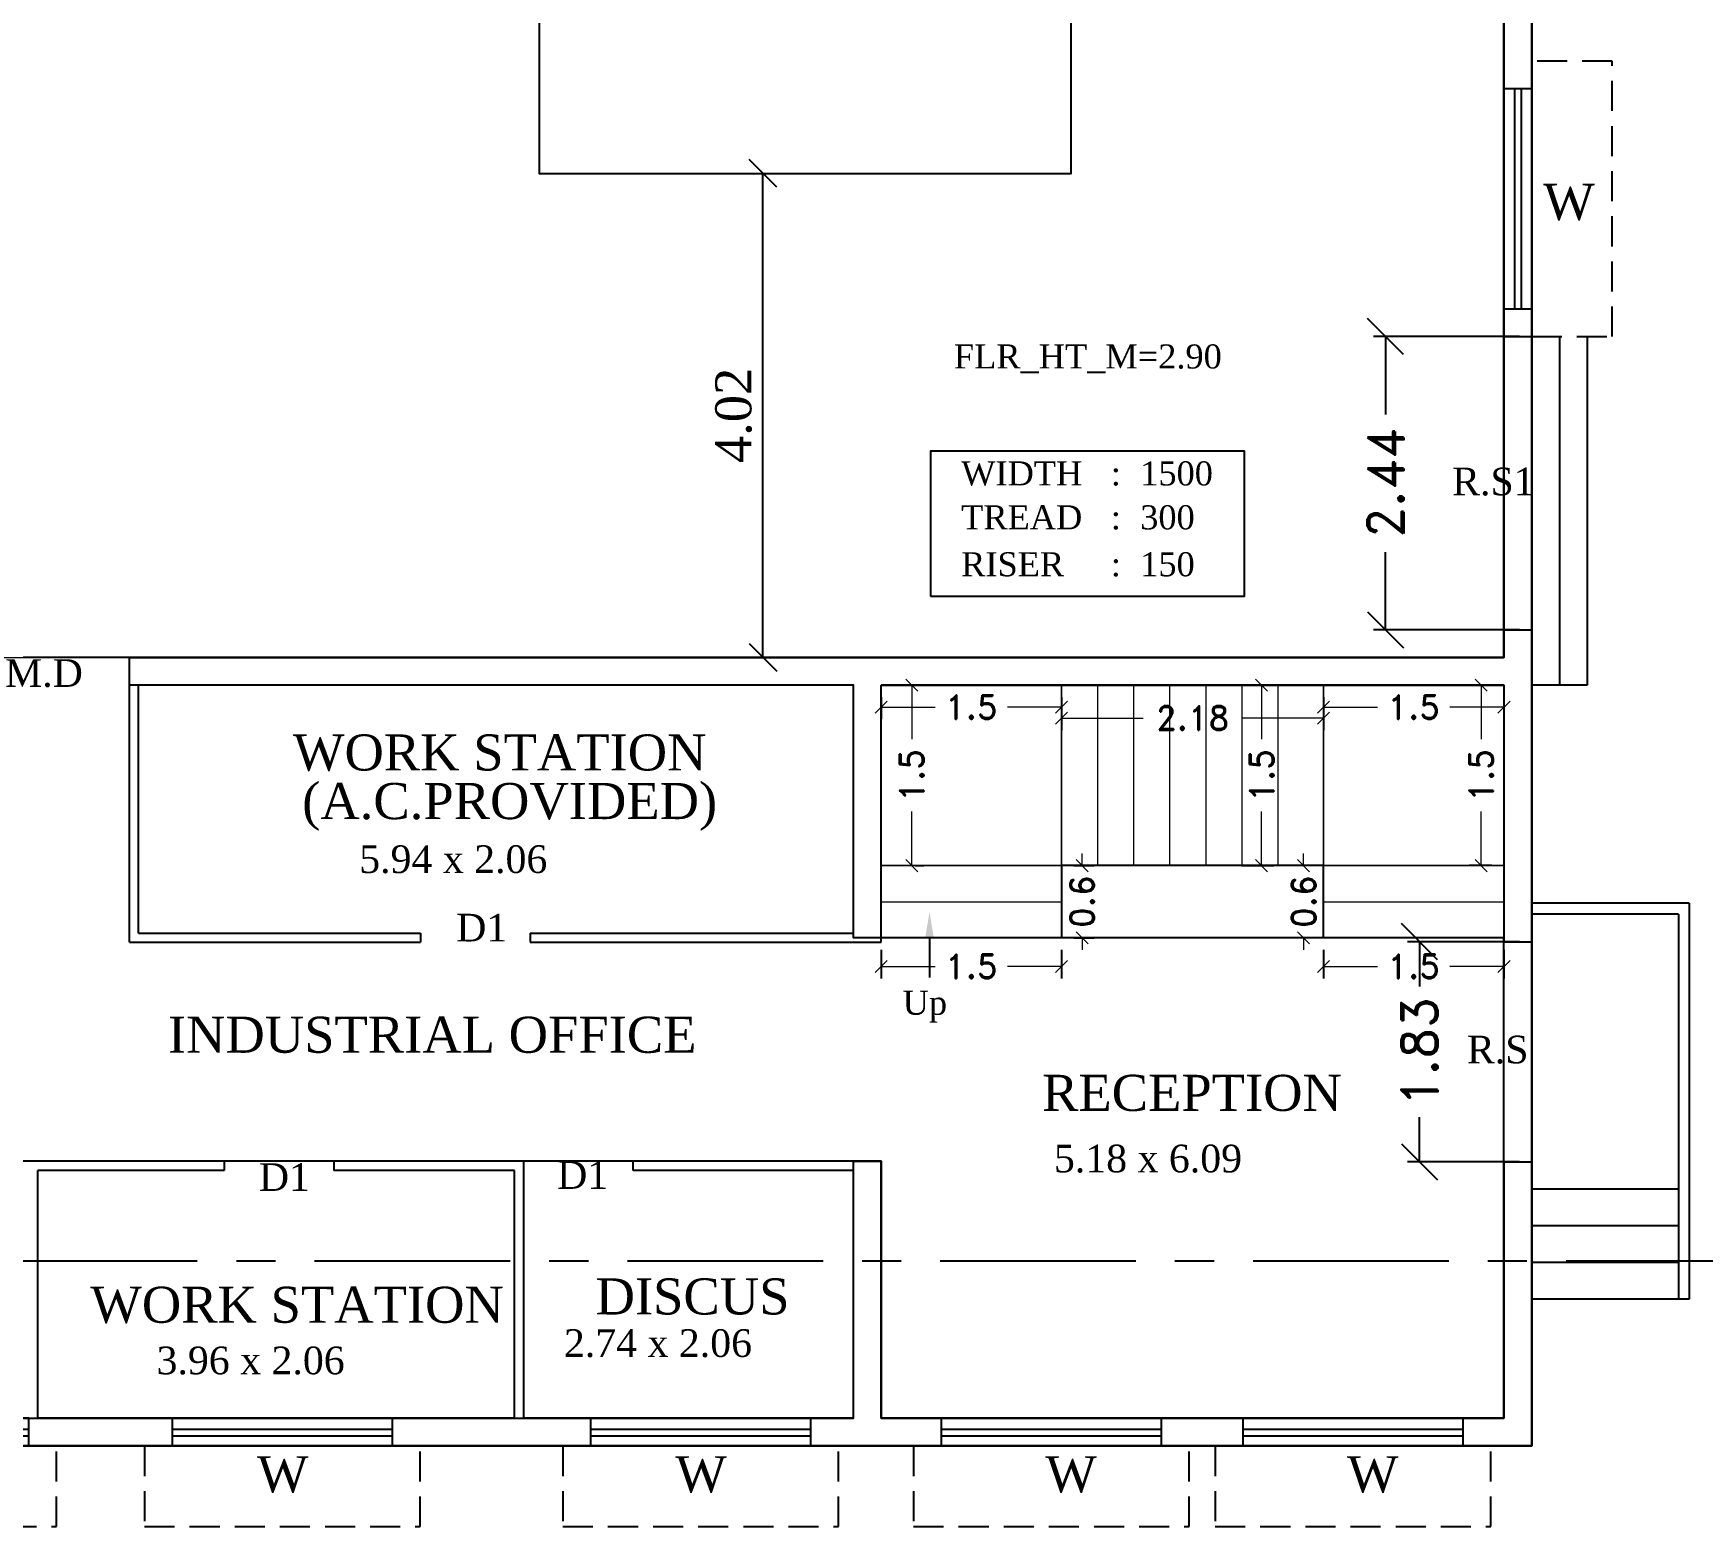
# Model space of a CAD drawing. Header units: metres. Extents: x 0 to 2856, y 0 to 1718.
# Drawn here: x 2711.54 to 2725.41, y 1604.21 to 1616.62 of the extents above; entities that cross this region are included whole.
import ezdxf

# ---------------------------------------------------------------- set-up
doc = ezdxf.new("R2010")
doc.units = ezdxf.units.M
doc.header["$MEASUREMENT"] = 0
doc.linetypes.add('CENTER', pattern=[2, 1.25, -0.25, 0.25, -0.25])
doc.linetypes.add('HIDDEN', pattern=[0.375, 0.25, -0.125])
doc.layers.add('BLK_1_FLR_0_BLT_UP_AREA', color=45, linetype='Continuous', plot=False)
for name, color, linetype in [('BLK_1_FLR_0_CARPET_AREA', 10, 'Continuous'), ('BLK_1_FLR_0_EXIT_WIDTH_DOOR', 2, 'Continuous'), ('BLK_1_FLR_0_FIRESTAIR_1', 1, 'Continuous'), ('BLK_1_FLR_0_REGULAR_ROOM_1', 4, 'Continuous'), ('BLK_1_FLR_0_STAIR_1', 1, 'Continuous'), ('BOX', 8, 'Continuous'), ('cen', 1, 'Continuous'), ('hid', 174, 'HIDDEN'), ('text', 7, 'Continuous')]:
    doc.layers.add(name, color=color, linetype=linetype)
for name, color, linetype, lineweight in [('BLK_1_FLR_0_STAIR_1_FLIGHT_1', 7, 'Continuous', 0), ('BLK_1_FLR_0_STAIR_1_FLIGHT_2', 7, 'Continuous', 0), ('BLK_1_FLR_0_STAIR_1_FLIGHT_3', 7, 'Continuous', 0), ('BLK_1_FLR_0_STAIR_1_LANDING_1', 7, 'Continuous', 0), ('BLK_1_FLR_0_STAIR_1_LANDING_2', 7, 'Continuous', 0)]:
    doc.layers.add(name, color=color, linetype=linetype, lineweight=lineweight)
doc.styles.add('Ar Bold', font='times.ttf', dxfattribs={"width": 0.6, "height": 0.3})
doc.styles.add('rd', font='romand.shx')
doc.styles.add('RM', font='dutcheb.ttf', dxfattribs={"width": 0.7, "height": 450})
doc.styles.add('Roman', font='times.ttf')
doc.styles.add('Tahoma', font='times.ttf', dxfattribs={"height": 0.3})
doc.dimstyles.new('Side open 400', dxfattribs={"dimtxt": 0.3, "dimasz": 0.18, "dimexe": 0.18, "dimexo": 0.0625, "dimgap": 0.09, "dimtad": 0, "dimzin": 4, "dimdsep": 46, "dimtxsty": 'Ar Bold', "dimblk": 'OBLIQUE', "dimcen": 0.09, "dimse1": 1, "dimse2": 1, "dimclrd": 8, "dimadec": 0, "dimazin": 0, "dimtfac": 1, "dimtix": 1, "dimtofl": 0, "dimtmove": 2, "dimatfit": 0, "dimfxl": 0, "dimtzin": 0, "dimarcsym": 0})
doc.dimstyles.get("Standard").update_dxf_attribs({"dimtxt": 3, "dimasz": 3, "dimexe": 1, "dimexo": 1, "dimgap": 0.09, "dimtad": 0, "dimdec": 4, "dimzin": 2, "dimdsep": 46, "dimlunit": 4, "dimtxsty": 'rd', "dimblk": 'OBLIQUE', "dimcen": 0.09, "dimclrd": 12, "dimclre": 12, "dimclrt": 5, "dimadec": 0, "dimazin": 0, "dimtfac": 1, "dimtdec": 4, "dimtix": 1, "dimtmove": 2, "dimatfit": 3, "dimfxl": 0, "dimtolj": 1, "dimtzin": 0, "dimarcsym": 0})

# ---------------------------------------------------------------- blocks, each defined once
blk = doc.blocks.new('A$C6815115D')
at = {"layer": 'cen'}
for p, q in [((0.23, 0.145), (2.06, 0.145)), ((0.23, 0.09), (2.06, 0.09))]:
    blk.add_line(p, q, dxfattribs=at)
blk.add_lwpolyline([(0.23, 0.23), (2.06, 0.23), (2.06, 0), (0.23, 0)], close=True, dxfattribs=at)
at = {"layer": 'hid', "linetype": 'HIDDEN'}
blk.add_lwpolyline([(0, 0.23), (0, 0.9), (2.29, 0.9), (2.29, 0.23)], dxfattribs=at)
blk = doc.blocks.new('_Oblique')
at = {"color": 0, "linetype": 'ByBlock', "lineweight": -2}
blk.add_line((-0.5, -0.5), (0.5, 0.5), dxfattribs=at)
blk = doc.blocks.new('*D203')
at = {"color": 8, "lineweight": -2}
blk.add_line((2717.602, 1611.431), (2717.602, 1615.454), dxfattribs=at)
at = {"layer": 'Defpoints', "color": 0}
for p in [(2717.602, 1615.454), (2717.602, 1615.454), (2717.602, 1611.431)]:
    blk.add_point(p, dxfattribs=at)
at = {"color": 8, "lineweight": -2, "xscale": 0.23, "yscale": 0.23, "zscale": 0.23}
for p, rotation in [((2717.602, 1615.454), 90), ((2717.602, 1611.431), 270)]:
    blk.add_blockref('_Oblique', p, dxfattribs=dict(at, rotation=rotation))
at = {"insert": (2717.359, 1613.443), "char_height": 0.3, "attachment_point": 5, "rotation": 90, "style": 'Tahoma'}
blk.add_mtext('4.02', dxfattribs=at)
blk = doc.blocks.new('*D210')
at = {"layer": 'BLK_1_FLR_0_EXIT_WIDTH_DOOR', "color": 12, "lineweight": -2}
for p, q in [((2723.89, 1609.069), (2722.958, 1609.069)), ((2723.058, 1609.069), (2723.058, 1608.697)), ((2723.058, 1607.24), (2723.058, 1607.611)), ((2723.89, 1607.24), (2722.958, 1607.24))]:
    blk.add_line(p, q, dxfattribs=at)
at = {"layer": 'Defpoints', "color": 0}
for p in [(2723.058, 1609.069), (2723.99, 1609.069), (2723.99, 1607.24)]:
    blk.add_point(p, dxfattribs=at)
at = {"layer": 'BLK_1_FLR_0_EXIT_WIDTH_DOOR', "color": 12, "lineweight": -2, "xscale": 0.3, "yscale": 0.3, "zscale": 0.3}
for p, rotation in [((2723.058, 1609.069), 90), ((2723.058, 1607.24), 270)]:
    blk.add_blockref('_Oblique', p, dxfattribs=dict(at, rotation=rotation))
at = {"layer": 'BLK_1_FLR_0_EXIT_WIDTH_DOOR', "color": 7, "insert": (2723.058, 1608.154), "char_height": 0.3, "attachment_point": 5, "rotation": 90, "style": 'rd'}
blk.add_mtext('\\A1;1.83', dxfattribs=at)
blk = doc.blocks.new('*D211')
at = {"layer": 'BLK_1_FLR_0_EXIT_WIDTH_DOOR', "color": 12, "lineweight": -2}
for p, q in [((2723.89, 1614.098), (2722.675, 1614.098)), ((2722.775, 1614.098), (2722.775, 1613.45)), ((2722.775, 1611.66), (2722.775, 1612.307)), ((2723.89, 1611.66), (2722.675, 1611.66))]:
    blk.add_line(p, q, dxfattribs=at)
at = {"layer": 'Defpoints', "color": 0}
for p in [(2723.99, 1614.098), (2722.775, 1611.66), (2723.99, 1611.66)]:
    blk.add_point(p, dxfattribs=at)
at = {"layer": 'BLK_1_FLR_0_EXIT_WIDTH_DOOR', "color": 12, "lineweight": -2, "xscale": 0.3, "yscale": 0.3, "zscale": 0.3}
for p, rotation in [((2722.775, 1614.098), 90), ((2722.775, 1611.66), 270)]:
    blk.add_blockref('_Oblique', p, dxfattribs=dict(at, rotation=rotation))
at = {"layer": 'BLK_1_FLR_0_EXIT_WIDTH_DOOR', "color": 7, "insert": (2722.775, 1612.879), "char_height": 0.3, "attachment_point": 5, "rotation": 90, "style": 'rd'}
blk.add_mtext('\\A1;2.44', dxfattribs=at)
blk = doc.blocks.new('*D114')
at = {"layer": 'BLK_1_FLR_0_STAIR_1_FLIGHT_2', "color": 1, "lineweight": -2}
for p, q in [((2720.084, 1611.101), (2720.084, 1610.828)), ((2722.26, 1611.101), (2722.26, 1610.828))]:
    blk.add_line(p, q, dxfattribs=at)
at = {"layer": 'BLK_1_FLR_0_STAIR_1_FLIGHT_2', "color": 1}
for p, q in [((2720.084, 1610.928), (2720.762, 1610.928)), ((2722.26, 1610.928), (2721.581, 1610.928))]:
    blk.add_line(p, q, dxfattribs=at)
at = {"layer": 'Defpoints', "color": 0}
for p in [(2720.084, 1611.201), (2722.26, 1611.201), (2720.084, 1610.928)]:
    blk.add_point(p, dxfattribs=at)
at = {"layer": 'BLK_1_FLR_0_STAIR_1_FLIGHT_2', "color": 1, "xscale": 0.1, "yscale": 0.1, "zscale": 0.1, "rotation": 180}
blk.add_blockref('_Oblique', (2720.084, 1610.928), dxfattribs=at)
at = {"layer": 'BLK_1_FLR_0_STAIR_1_FLIGHT_2', "color": 1, "xscale": 0.1, "yscale": 0.1, "zscale": 0.1}
blk.add_blockref('_Oblique', (2722.26, 1610.928), dxfattribs=at)
at = {"layer": 'BLK_1_FLR_0_STAIR_1_FLIGHT_2', "color": 1, "insert": (2721.172, 1610.928), "char_height": 0.2, "attachment_point": 5, "style": 'rd'}
blk.add_mtext('\\A1;2.18', dxfattribs=at)
blk = doc.blocks.new('*D220')
at = {"layer": 'BLK_1_FLR_0_STAIR_1_FLIGHT_3', "color": 1}
for p, q in [((2722.095, 1609.701), (2722.095, 1609.801)), ((2722.095, 1609.101), (2722.095, 1609.001))]:
    blk.add_line(p, q, dxfattribs=at)
at = {"layer": 'BLK_1_FLR_0_STAIR_1_FLIGHT_3', "color": 1, "lineweight": -2}
for p, q in [((2722.16, 1609.701), (2721.995, 1609.701)), ((2722.16, 1609.101), (2721.995, 1609.101))]:
    blk.add_line(p, q, dxfattribs=at)
at = {"layer": 'Defpoints', "color": 0}
for p in [(2722.26, 1609.701), (2722.095, 1609.101), (2722.26, 1609.101)]:
    blk.add_point(p, dxfattribs=at)
at = {"layer": 'BLK_1_FLR_0_STAIR_1_FLIGHT_3', "color": 1, "xscale": 0.1, "yscale": 0.1, "zscale": 0.1}
for p, rotation in [((2722.095, 1609.701), 270), ((2722.095, 1609.101), 90)]:
    blk.add_blockref('_Oblique', p, dxfattribs=dict(at, rotation=rotation))
at = {"layer": 'BLK_1_FLR_0_STAIR_1_FLIGHT_3', "color": 1, "insert": (2722.095, 1609.401), "char_height": 0.2, "attachment_point": 5, "rotation": 90, "style": 'rd'}
blk.add_mtext('\\A1;0.6', dxfattribs=at)
blk = doc.blocks.new('*D221')
at = {"layer": 'BLK_1_FLR_0_STAIR_1_FLIGHT_1', "color": 1}
for p, q in [((2720.254, 1609.701), (2720.254, 1609.801)), ((2720.254, 1609.101), (2720.254, 1609.001))]:
    blk.add_line(p, q, dxfattribs=at)
at = {"layer": 'BLK_1_FLR_0_STAIR_1_FLIGHT_1', "color": 1, "lineweight": -2}
for p, q in [((2720.184, 1609.701), (2720.354, 1609.701)), ((2720.184, 1609.101), (2720.354, 1609.101))]:
    blk.add_line(p, q, dxfattribs=at)
at = {"layer": 'Defpoints', "color": 0}
for p in [(2720.084, 1609.701), (2720.084, 1609.101), (2720.254, 1609.101)]:
    blk.add_point(p, dxfattribs=at)
at = {"layer": 'BLK_1_FLR_0_STAIR_1_FLIGHT_1', "color": 1, "xscale": 0.1, "yscale": 0.1, "zscale": 0.1}
for p, rotation in [((2720.254, 1609.701), 270), ((2720.254, 1609.101), 90)]:
    blk.add_blockref('_Oblique', p, dxfattribs=dict(at, rotation=rotation))
at = {"layer": 'BLK_1_FLR_0_STAIR_1_FLIGHT_1', "color": 1, "insert": (2720.254, 1609.401), "char_height": 0.2, "attachment_point": 5, "rotation": 90, "style": 'rd'}
blk.add_mtext('\\A1;0.6', dxfattribs=at)
blk = doc.blocks.new('*D222')
at = {"layer": 'BLK_1_FLR_0_STAIR_1_FLIGHT_3', "color": 2, "lineweight": -2}
for p, q in [((2722.26, 1609.001), (2722.26, 1608.764)), ((2723.76, 1609.001), (2723.76, 1608.764))]:
    blk.add_line(p, q, dxfattribs=at)
at = {"layer": 'BLK_1_FLR_0_STAIR_1_FLIGHT_3', "color": 2}
for p, q in [((2722.26, 1608.864), (2722.71, 1608.864)), ((2723.76, 1608.864), (2723.31, 1608.864))]:
    blk.add_line(p, q, dxfattribs=at)
at = {"layer": 'Defpoints', "color": 0}
for p in [(2722.26, 1609.101), (2723.76, 1609.101), (2723.76, 1608.864)]:
    blk.add_point(p, dxfattribs=at)
at = {"layer": 'BLK_1_FLR_0_STAIR_1_FLIGHT_3', "color": 2, "xscale": 0.1, "yscale": 0.1, "zscale": 0.1, "rotation": 180}
blk.add_blockref('_Oblique', (2722.26, 1608.864), dxfattribs=at)
at = {"layer": 'BLK_1_FLR_0_STAIR_1_FLIGHT_3', "color": 2, "xscale": 0.1, "yscale": 0.1, "zscale": 0.1}
blk.add_blockref('_Oblique', (2723.76, 1608.864), dxfattribs=at)
at = {"layer": 'BLK_1_FLR_0_STAIR_1_FLIGHT_3', "color": 2, "insert": (2723.01, 1608.864), "char_height": 0.2, "attachment_point": 5, "style": 'rd'}
blk.add_mtext('\\A1;1.5', dxfattribs=at)
blk = doc.blocks.new('*D115')
at = {"layer": 'BLK_1_FLR_0_STAIR_1_FLIGHT_1', "color": 2, "lineweight": -2}
for p, q in [((2718.584, 1609.001), (2718.584, 1608.764)), ((2720.084, 1609.001), (2720.084, 1608.764))]:
    blk.add_line(p, q, dxfattribs=at)
at = {"layer": 'BLK_1_FLR_0_STAIR_1_FLIGHT_1', "color": 2}
for p, q in [((2718.584, 1608.864), (2719.034, 1608.864)), ((2720.084, 1608.864), (2719.634, 1608.864))]:
    blk.add_line(p, q, dxfattribs=at)
at = {"layer": 'Defpoints', "color": 0}
for p in [(2718.584, 1609.101), (2720.084, 1609.101), (2718.584, 1608.864)]:
    blk.add_point(p, dxfattribs=at)
at = {"layer": 'BLK_1_FLR_0_STAIR_1_FLIGHT_1', "color": 2, "xscale": 0.1, "yscale": 0.1, "zscale": 0.1, "rotation": 180}
blk.add_blockref('_Oblique', (2718.584, 1608.864), dxfattribs=at)
at = {"layer": 'BLK_1_FLR_0_STAIR_1_FLIGHT_1', "color": 2, "xscale": 0.1, "yscale": 0.1, "zscale": 0.1}
blk.add_blockref('_Oblique', (2720.084, 1608.864), dxfattribs=at)
at = {"layer": 'BLK_1_FLR_0_STAIR_1_FLIGHT_1', "color": 2, "insert": (2719.334, 1608.864), "char_height": 0.2, "attachment_point": 5, "style": 'rd'}
blk.add_mtext('\\A1;1.5', dxfattribs=at)
blk = doc.blocks.new('*D116')
at = {"layer": 'BLK_1_FLR_0_STAIR_1_FLIGHT_2', "color": 2, "lineweight": -2}
for p, q in [((2721.579, 1611.201), (2721.846, 1611.201)), ((2721.579, 1609.701), (2721.846, 1609.701))]:
    blk.add_line(p, q, dxfattribs=at)
at = {"layer": 'BLK_1_FLR_0_STAIR_1_FLIGHT_2', "color": 2}
for p, q in [((2721.746, 1611.201), (2721.746, 1610.751)), ((2721.746, 1609.701), (2721.746, 1610.151))]:
    blk.add_line(p, q, dxfattribs=at)
at = {"layer": 'Defpoints', "color": 0}
for p in [(2721.479, 1611.201), (2721.746, 1611.201), (2721.479, 1609.701)]:
    blk.add_point(p, dxfattribs=at)
at = {"layer": 'BLK_1_FLR_0_STAIR_1_FLIGHT_2', "color": 2, "xscale": 0.1, "yscale": 0.1, "zscale": 0.1}
for p, rotation in [((2721.746, 1611.201), 90), ((2721.746, 1609.701), 270)]:
    blk.add_blockref('_Oblique', p, dxfattribs=dict(at, rotation=rotation))
at = {"layer": 'BLK_1_FLR_0_STAIR_1_FLIGHT_2', "color": 2, "insert": (2721.746, 1610.451), "char_height": 0.2, "attachment_point": 5, "rotation": 90, "style": 'rd'}
blk.add_mtext('\\A1;1.5', dxfattribs=at)
blk = doc.blocks.new('*D223')
at = {"layer": 'BLK_1_FLR_0_STAIR_1_LANDING_1', "color": 1, "lineweight": -2}
for p, q in [((2718.584, 1611.101), (2718.584, 1610.919)), ((2720.084, 1611.101), (2720.084, 1610.919))]:
    blk.add_line(p, q, dxfattribs=at)
at = {"layer": 'BLK_1_FLR_0_STAIR_1_LANDING_1', "color": 1}
for p, q in [((2718.584, 1611.019), (2719.034, 1611.019)), ((2720.084, 1611.019), (2719.634, 1611.019))]:
    blk.add_line(p, q, dxfattribs=at)
at = {"layer": 'Defpoints', "color": 0}
for p in [(2718.584, 1611.201), (2720.084, 1611.201), (2720.084, 1611.019)]:
    blk.add_point(p, dxfattribs=at)
at = {"layer": 'BLK_1_FLR_0_STAIR_1_LANDING_1', "color": 1, "xscale": 0.1, "yscale": 0.1, "zscale": 0.1, "rotation": 180}
blk.add_blockref('_Oblique', (2718.584, 1611.019), dxfattribs=at)
at = {"layer": 'BLK_1_FLR_0_STAIR_1_LANDING_1', "color": 1, "xscale": 0.1, "yscale": 0.1, "zscale": 0.1}
blk.add_blockref('_Oblique', (2720.084, 1611.019), dxfattribs=at)
at = {"layer": 'BLK_1_FLR_0_STAIR_1_LANDING_1', "color": 1, "insert": (2719.334, 1611.019), "char_height": 0.2, "attachment_point": 5, "style": 'rd'}
blk.add_mtext('\\A1;1.5', dxfattribs=at)
blk = doc.blocks.new('*D117')
at = {"layer": 'BLK_1_FLR_0_STAIR_1_LANDING_2', "color": 1, "lineweight": -2}
for p, q in [((2722.26, 1611.101), (2722.26, 1610.919)), ((2723.76, 1611.101), (2723.76, 1610.919))]:
    blk.add_line(p, q, dxfattribs=at)
at = {"layer": 'BLK_1_FLR_0_STAIR_1_LANDING_2', "color": 1}
for p, q in [((2722.26, 1611.019), (2722.71, 1611.019)), ((2723.76, 1611.019), (2723.31, 1611.019))]:
    blk.add_line(p, q, dxfattribs=at)
at = {"layer": 'Defpoints', "color": 0}
for p in [(2722.26, 1611.201), (2723.76, 1611.201), (2722.26, 1611.019)]:
    blk.add_point(p, dxfattribs=at)
at = {"layer": 'BLK_1_FLR_0_STAIR_1_LANDING_2', "color": 1, "xscale": 0.1, "yscale": 0.1, "zscale": 0.1, "rotation": 180}
blk.add_blockref('_Oblique', (2722.26, 1611.019), dxfattribs=at)
at = {"layer": 'BLK_1_FLR_0_STAIR_1_LANDING_2', "color": 1, "xscale": 0.1, "yscale": 0.1, "zscale": 0.1}
blk.add_blockref('_Oblique', (2723.76, 1611.019), dxfattribs=at)
at = {"layer": 'BLK_1_FLR_0_STAIR_1_LANDING_2', "color": 1, "insert": (2723.01, 1611.019), "char_height": 0.2, "attachment_point": 5, "style": 'rd'}
blk.add_mtext('\\A1;1.5', dxfattribs=at)
blk = doc.blocks.new('*D118')
at = {"layer": 'BLK_1_FLR_0_STAIR_1_LANDING_2', "color": 2, "lineweight": -2}
for p, q in [((2723.66, 1611.201), (2723.47, 1611.201)), ((2723.66, 1609.701), (2723.47, 1609.701))]:
    blk.add_line(p, q, dxfattribs=at)
at = {"layer": 'BLK_1_FLR_0_STAIR_1_LANDING_2', "color": 2}
for p, q in [((2723.57, 1611.201), (2723.57, 1610.751)), ((2723.57, 1609.701), (2723.57, 1610.151))]:
    blk.add_line(p, q, dxfattribs=at)
at = {"layer": 'Defpoints', "color": 0}
for p in [(2723.76, 1611.201), (2723.57, 1609.701), (2723.76, 1609.701)]:
    blk.add_point(p, dxfattribs=at)
at = {"layer": 'BLK_1_FLR_0_STAIR_1_LANDING_2', "color": 2, "xscale": 0.1, "yscale": 0.1, "zscale": 0.1}
for p, rotation in [((2723.57, 1611.201), 90), ((2723.57, 1609.701), 270)]:
    blk.add_blockref('_Oblique', p, dxfattribs=dict(at, rotation=rotation))
at = {"layer": 'BLK_1_FLR_0_STAIR_1_LANDING_2', "color": 2, "insert": (2723.57, 1610.451), "char_height": 0.2, "attachment_point": 5, "rotation": 90, "style": 'rd'}
blk.add_mtext('\\A1;1.5', dxfattribs=at)
blk = doc.blocks.new('*D248')
at = {"layer": 'BLK_1_FLR_0_STAIR_1_LANDING_1', "color": 2}
for p, q in [((2718.838, 1611.201), (2718.838, 1610.751)), ((2718.838, 1609.701), (2718.838, 1610.151))]:
    blk.add_line(p, q, dxfattribs=at)
at = {"layer": 'BLK_1_FLR_0_STAIR_1_LANDING_1', "color": 2, "lineweight": -2}
for p, q in [((2718.866, 1611.201), (2718.938, 1611.201)), ((2718.866, 1609.701), (2718.938, 1609.701))]:
    blk.add_line(p, q, dxfattribs=at)
at = {"layer": 'Defpoints', "color": 0}
for p in [(2718.766, 1611.201), (2718.838, 1611.201), (2718.766, 1609.701)]:
    blk.add_point(p, dxfattribs=at)
at = {"layer": 'BLK_1_FLR_0_STAIR_1_LANDING_1', "color": 2, "xscale": 0.1, "yscale": 0.1, "zscale": 0.1}
for p, rotation in [((2718.838, 1611.201), 90), ((2718.838, 1609.701), 270)]:
    blk.add_blockref('_Oblique', p, dxfattribs=dict(at, rotation=rotation))
at = {"layer": 'BLK_1_FLR_0_STAIR_1_LANDING_1', "color": 2, "insert": (2718.838, 1610.451), "char_height": 0.2, "attachment_point": 5, "rotation": 90, "style": 'rd'}
blk.add_mtext('\\A1;1.5', dxfattribs=at)

msp = doc.modelspace()

# ---------------------------------------------------------------- linework, layer by layer
for p, q in [((2723.99, 1655.236), (2723.99, 1604.878)), ((2723.76, 1641.454), (2723.76, 1614.098)), ((2723.76, 1614.098), (2723.99, 1614.098)), ((2724.22, 1614.098), (2724.22, 1611.201)), ((2724.45, 1614.098), (2724.45, 1611.201)), ((2723.76, 1611.66), (2723.76, 1611.431)), ((2723.76, 1611.66), (2723.99, 1611.66)), ((2723.76, 1611.431), (2712.337, 1611.431)), ((2712.337, 1609.065), (2712.337, 1611.431)), ((2718.354, 1611.201), (2712.414, 1611.201)), ((2712.414, 1609.141), (2712.414, 1611.201)), ((2718.354, 1609.141), (2718.354, 1611.201)), ((2723.76, 1611.201), (2718.584, 1611.201)), ((2718.584, 1609.065), (2718.584, 1611.201)), ((2723.76, 1611.201), (2723.76, 1609.069)), ((2724.45, 1611.201), (2723.99, 1611.201)), ((2725.3, 1609.389), (2723.99, 1609.389)), ((2725.3, 1609.389), (2725.3, 1606.097)), ((2725.21, 1609.299), (2723.99, 1609.299)), ((2725.21, 1609.299), (2725.21, 1606.097)), ((2712.337, 1609.065), (2714.757, 1609.065)), ((2712.414, 1609.141), (2714.757, 1609.141)), ((2714.757, 1609.141), (2714.757, 1609.065)), ((2715.667, 1609.141), (2718.354, 1609.141)), ((2715.667, 1609.141), (2715.667, 1609.065)), ((2715.667, 1609.065), (2718.584, 1609.065)), ((2723.76, 1609.069), (2723.99, 1609.069)), ((2713.126, 1607.244), (2709.671, 1607.244)), ((2715.614, 1607.244), (2713.126, 1607.244)), ((2713.126, 1607.244), (2713.126, 1607.168)), ((2714.036, 1607.244), (2714.036, 1607.168)), ((2718.584, 1607.244), (2715.614, 1607.244)), ((2715.614, 1605.108), (2715.614, 1607.244)), ((2716.524, 1607.168), (2716.524, 1607.244)), ((2718.584, 1605.108), (2718.584, 1607.244)), ((2711.577, 1605.108), (2711.577, 1607.168)), ((2713.126, 1607.168), (2711.577, 1607.168)), ((2715.537, 1607.168), (2714.036, 1607.168)), ((2715.537, 1605.108), (2715.537, 1607.168)), ((2718.354, 1607.168), (2716.524, 1607.168)), ((2718.354, 1605.108), (2718.354, 1607.168)), ((2723.76, 1607.24), (2723.76, 1605.108)), ((2723.76, 1607.24), (2723.99, 1607.24)), ((2725.21, 1607.011), (2723.99, 1607.011)), ((2725.21, 1606.707), (2723.99, 1606.707)), ((2725.21, 1606.402), (2723.99, 1606.402)), ((2725.3, 1606.097), (2723.99, 1606.097)), ((2715.537, 1605.108), (2711.577, 1605.108)), ((2718.354, 1605.108), (2715.614, 1605.108)), ((2723.76, 1605.108), (2718.584, 1605.108)), ((2723.99, 1604.878), (2699.149, 1604.878))]:
    msp.add_line(p, q)
at = {"color": 1}
msp.add_line((2718.986, 1609.107), (2718.986, 1608.772), dxfattribs=at)
at = {"linetype": 'CENTER', "ltscale": 1.3}
msp.add_line((2725.901, 1606.413), (2697.183, 1606.413), dxfattribs=at)
msp.add_lwpolyline([(2720.164, 1619.261), (2715.741, 1619.261), (2715.741, 1615.454), (2720.164, 1615.454)], close=True)
at = {"color": 1}
msp.add_solid([(2718.951, 1609.107), (2719.021, 1609.107), (2718.986, 1609.317)], dxfattribs=at)
at = {"layer": 'BLK_1_FLR_0_BLT_UP_AREA', "color": 45}
msp.add_lwpolyline([(2723.99, 1655.236), (2699.149, 1655.236), (2699.149, 1648.236), (2694.577, 1648.236), (2694.577, 1642.902), (2699.149, 1642.902), (2699.149, 1604.878), (2723.99, 1604.878)], close=True, dxfattribs=at)
at = {"layer": 'BLK_1_FLR_0_CARPET_AREA', "color": 1}
msp.add_lwpolyline([(2705.311, 1605.108), (2718.354, 1605.108), (2718.354, 1607.244), (2718.584, 1607.244), (2718.584, 1605.108), (2723.76, 1605.108), (2723.76, 1609.101), (2718.584, 1609.101), (2718.584, 1609.101), (2718.354, 1609.101), (2718.354, 1611.201), (2712.337, 1611.201), (2712.337, 1611.431), (2723.76, 1611.431), (2723.76, 1655.006)], dxfattribs=at)
at = {"layer": 'BLK_1_FLR_0_REGULAR_ROOM_1', "color": 4}
msp.add_lwpolyline([(2699.379, 1655.006), (2723.76, 1655.006), (2723.76, 1611.431), (2699.379, 1611.431)], close=True, dxfattribs=at)
at = {"layer": 'BLK_1_FLR_0_STAIR_1'}
msp.add_lwpolyline([(2718.584, 1611.201), (2723.76, 1611.201), (2723.76, 1609.101), (2722.26, 1609.101), (2722.26, 1609.701), (2720.084, 1609.701), (2720.084, 1609.101), (2718.584, 1609.101)], close=True, dxfattribs=at)
at = {"layer": 'BLK_1_FLR_0_STAIR_1_FLIGHT_1'}
for p, q in [((2718.584, 1609.701), (2720.084, 1609.701)), ((2718.584, 1609.401), (2720.084, 1609.401)), ((2718.584, 1609.101), (2720.084, 1609.101))]:
    msp.add_line(p, q, dxfattribs=at)
for points in [[(2718.584, 1609.701), (2718.584, 1609.101), (2720.084, 1609.101), (2720.084, 1609.701)], [(2718.584, 1609.701), (2720.084, 1609.701), (2720.084, 1609.101), (2718.584, 1609.101)]]:
    msp.add_lwpolyline(points, close=True, dxfattribs=at)
at = {"layer": 'BLK_1_FLR_0_STAIR_1_FLIGHT_2'}
for p, q in [((2720.084, 1609.701), (2720.084, 1611.201)), ((2720.384, 1609.701), (2720.384, 1611.201)), ((2720.684, 1609.701), (2720.684, 1611.201)), ((2720.984, 1609.701), (2720.984, 1611.201)), ((2721.284, 1609.701), (2721.284, 1611.201)), ((2721.584, 1609.701), (2721.584, 1611.201)), ((2721.884, 1609.701), (2721.884, 1611.201)), ((2722.26, 1611.201), (2722.26, 1609.701))]:
    msp.add_line(p, q, dxfattribs=at)
for points in [[(2720.084, 1611.201), (2720.084, 1609.701), (2722.26, 1609.701), (2722.26, 1611.201)], [(2720.084, 1611.201), (2722.26, 1611.201), (2722.26, 1609.701), (2720.084, 1609.701)]]:
    msp.add_lwpolyline(points, close=True, dxfattribs=at)
at = {"layer": 'BLK_1_FLR_0_STAIR_1_FLIGHT_3'}
for p, q in [((2722.26, 1609.701), (2723.76, 1609.701)), ((2722.26, 1609.401), (2723.76, 1609.401)), ((2722.26, 1609.101), (2723.76, 1609.101))]:
    msp.add_line(p, q, dxfattribs=at)
for points in [[(2722.26, 1609.701), (2722.26, 1609.101), (2723.76, 1609.101), (2723.76, 1609.701)], [(2722.26, 1609.701), (2723.76, 1609.701), (2723.76, 1609.101), (2722.26, 1609.101)]]:
    msp.add_lwpolyline(points, close=True, dxfattribs=at)
at = {"layer": 'BLK_1_FLR_0_STAIR_1_LANDING_1'}
msp.add_lwpolyline([(2720.084, 1611.201), (2720.084, 1609.701), (2718.584, 1609.701), (2718.584, 1611.201)], close=True, dxfattribs=at)
at = {"layer": 'BLK_1_FLR_0_STAIR_1_LANDING_2'}
msp.add_lwpolyline([(2722.26, 1611.201), (2722.26, 1609.701), (2723.76, 1609.701), (2723.76, 1611.201)], close=True, dxfattribs=at)
at = {"layer": 'BOX'}
msp.add_lwpolyline([(2718.994, 1611.94), (2721.603, 1611.94), (2721.603, 1613.146), (2718.994, 1613.146)], close=True, dxfattribs=at)

# ---------------------------------------------------------------- block references
at = {"xscale": -1}
for p, rotation in [((2723.76, 1614.098), 270), ((2709.441, 1605.108), 180), ((2712.463, 1605.108), 180), ((2715.939, 1605.108), 180), ((2718.853, 1605.108), 180), ((2721.36, 1605.108), 180)]:
    msp.add_blockref('A$C6815115D', p, dxfattribs=dict(at, rotation=rotation))

# ---------------------------------------------------------------- texts
at = {"style": 'Tahoma'}
for s, height, p in [('W', 0.3, (2724.086, 1615.068)), ('R.S1', 0.23, (2723.329, 1612.779)), ('M.D', 0.23, (2711.304, 1611.187)), ('WORK STATION ', 0.3, (2713.697, 1610.492)), ('(A.C.PROVIDED)', 0.3, (2713.773, 1610.088)), ('5.94 x 2.06', 0.23, (2714.247, 1609.64)), ('D1', 0.23, (2715.053, 1609.071)), ('Up', 0.2, (2718.763, 1608.462)), ('INDUSTRIAL OFFICE', 0.3, (2712.657, 1608.146)), ('R.S', 0.23, (2723.452, 1608.058)), ('RECEPTION', 0.3, (2719.921, 1607.663)), ('5.18 x 6.09', 0.23, (2720.02, 1607.152)), ('D1', 0.23, (2715.892, 1607.015)), ('D1', 0.23, (2713.413, 1606.998)), ('DISCUS', 0.3, (2716.211, 1605.971)), ('WORK STATION ', 0.3, (2712.013, 1605.902)), ('2.74 x 2.06', 0.23, (2715.948, 1605.618)), ('3.96 x 2.06', 0.23, (2712.563, 1605.474)), ('W', 0.3, (2713.398, 1604.493)), ('W', 0.3, (2716.874, 1604.493)), ('W', 0.3, (2719.949, 1604.493)), ('W', 0.3, (2722.456, 1604.493))]:
    msp.add_text(s, height=height, dxfattribs=at).set_placement(p)
at = {"layer": 'BLK_1_FLR_0_FIRESTAIR_1', "ltscale": 400, "insert": (2720.302, 1614.033), "char_height": 0.2, "width": 2.4, "attachment_point": 2, "style": 'Roman'}
msp.add_mtext('FLR_HT_M=2.90', dxfattribs=at)
at = {"layer": 'text', "style": 'RM'}
for s, p in [('WIDTH', (2719.249, 1612.861)), (':', (2720.493, 1612.861)), ('1500', (2720.737, 1612.861)), ('TREAD', (2719.249, 1612.496)), ('300', (2720.737, 1612.496)), (':', (2720.493, 1612.496)), ('RISER', (2719.249, 1612.106)), (':', (2720.493, 1612.106)), ('150', (2720.737, 1612.106))]:
    msp.add_text(s, height=0.2, dxfattribs=at).set_placement(p)

# ---------------------------------------------------------------- dimensions: what is measured, and where the dimension line sits
dim = msp.add_aligned_dim(p1=(2717.602, 1611.431), p2=(2717.602, 1615.454), distance=0, dimstyle='Side open 400', override={"dimtxt": 0.35, "dimasz": 0.23, "dimtad": 1, "dimtxsty": 'Tahoma', "dimclrt": 256, "dimfxl": 100, "dimfxlon": 1, "dimarcsym": 1})
dim.commit()
dim.dimension.update_dxf_attribs({"geometry": '*D203', "text_midpoint": (2717.359, 1613.443)})
at = {"layer": 'BLK_1_FLR_0_EXIT_WIDTH_DOOR'}
for p1, p2, distance, picture, middle in [((2723.99, 1614.098), (2723.99, 1611.66), -1.215, '*D211', (2722.775, 1612.879)), ((2723.99, 1607.24), (2723.99, 1609.069), 0.932, '*D210', (2723.058, 1608.154))]:
    dim = msp.add_aligned_dim(p1=p1, p2=p2, distance=distance, dimstyle='Standard', override={"dimscale": 0.1, "dimgap": 1, "dimdec": 2, "dimzin": 8, "dimlunit": 2, "dimpost": '\\X', "dimclrt": 7, "dimtdec": 2, "dimtofl": 0, "dimfxl": 0, "dimarcsym": 2}, dxfattribs=at)
    dim.commit()
    dim.dimension.update_dxf_attribs({"geometry": picture, "text_midpoint": middle})
at = {"layer": 'BLK_1_FLR_0_STAIR_1_FLIGHT_1', "color": 1}
dim = msp.add_aligned_dim(p1=(2720.084, 1609.701), p2=(2720.084, 1609.101), distance=0.17, dimstyle='Standard', override={"dimscale": 0.1, "dimtxt": 2, "dimasz": 1, "dimgap": 1, "dimdec": 2, "dimzin": 8, "dimlunit": 2, "dimpost": '\\X', "dimclrd": 1, "dimclre": 1, "dimclrt": 1, "dimtdec": 2, "dimtofl": 0, "dimfxl": 0, "dimtfillclr": 256, "dimlwd": 65535, "dimarcsym": 2}, dxfattribs=at)
dim.commit()
dim.dimension.update_dxf_attribs({"geometry": '*D221', "text_midpoint": (2720.254, 1609.401)})
at = {"layer": 'BLK_1_FLR_0_STAIR_1_FLIGHT_1', "color": 2}
dim = msp.add_aligned_dim(p1=(2720.084, 1609.101), p2=(2718.584, 1609.101), distance=0.237, dimstyle='Standard', override={"dimscale": 0.1, "dimtxt": 2, "dimasz": 1, "dimgap": 1, "dimdec": 2, "dimzin": 8, "dimlunit": 2, "dimpost": '\\X', "dimclrd": 2, "dimclre": 2, "dimclrt": 2, "dimtdec": 2, "dimtofl": 0, "dimfxl": 0, "dimtfillclr": 256, "dimlwd": 65535, "dimarcsym": 2}, dxfattribs=at)
dim.commit()
dim.dimension.update_dxf_attribs({"geometry": '*D115', "text_midpoint": (2719.334, 1608.864)})
at = {"layer": 'BLK_1_FLR_0_STAIR_1_FLIGHT_2', "color": 1}
dim = msp.add_aligned_dim(p1=(2722.26, 1611.201), p2=(2720.084, 1611.201), distance=0.273, dimstyle='Standard', override={"dimscale": 0.1, "dimtxt": 2, "dimasz": 1, "dimgap": 1, "dimdec": 2, "dimzin": 8, "dimlunit": 2, "dimpost": '\\X', "dimclrd": 1, "dimclre": 1, "dimclrt": 1, "dimtdec": 2, "dimtofl": 0, "dimfxl": 0, "dimtfillclr": 256, "dimlwd": 65535, "dimarcsym": 2}, dxfattribs=at)
dim.commit()
dim.dimension.update_dxf_attribs({"geometry": '*D114', "text_midpoint": (2721.172, 1610.928)})
at = {"layer": 'BLK_1_FLR_0_STAIR_1_FLIGHT_2', "color": 2}
dim = msp.add_aligned_dim(p1=(2721.479, 1609.701), p2=(2721.479, 1611.201), distance=-0.267, dimstyle='Standard', override={"dimscale": 0.1, "dimtxt": 2, "dimasz": 1, "dimgap": 1, "dimdec": 2, "dimzin": 8, "dimlunit": 2, "dimpost": '\\X', "dimclrd": 2, "dimclre": 2, "dimclrt": 2, "dimtdec": 2, "dimtofl": 0, "dimfxl": 0, "dimtfillclr": 256, "dimlwd": 65535, "dimarcsym": 2}, dxfattribs=at)
dim.commit()
dim.dimension.update_dxf_attribs({"geometry": '*D116', "text_midpoint": (2721.746, 1610.451)})
at = {"layer": 'BLK_1_FLR_0_STAIR_1_FLIGHT_3', "color": 1}
dim = msp.add_aligned_dim(p1=(2722.26, 1609.701), p2=(2722.26, 1609.101), distance=-0.165, dimstyle='Standard', override={"dimscale": 0.1, "dimtxt": 2, "dimasz": 1, "dimgap": 1, "dimdec": 2, "dimzin": 8, "dimlunit": 2, "dimpost": '\\X', "dimclrd": 1, "dimclre": 1, "dimclrt": 1, "dimtdec": 2, "dimtofl": 0, "dimfxl": 0, "dimtfillclr": 256, "dimlwd": 65535, "dimarcsym": 2}, dxfattribs=at)
dim.commit()
dim.dimension.update_dxf_attribs({"geometry": '*D220', "text_midpoint": (2722.095, 1609.401)})
at = {"layer": 'BLK_1_FLR_0_STAIR_1_FLIGHT_3', "color": 2}
dim = msp.add_aligned_dim(p1=(2722.26, 1609.101), p2=(2723.76, 1609.101), distance=-0.237, dimstyle='Standard', override={"dimscale": 0.1, "dimtxt": 2, "dimasz": 1, "dimgap": 1, "dimdec": 2, "dimzin": 8, "dimlunit": 2, "dimpost": '\\X', "dimclrd": 2, "dimclre": 2, "dimclrt": 2, "dimtdec": 2, "dimtofl": 0, "dimfxl": 0, "dimtfillclr": 256, "dimlwd": 65535, "dimarcsym": 2}, dxfattribs=at)
dim.commit()
dim.dimension.update_dxf_attribs({"geometry": '*D222', "text_midpoint": (2723.01, 1608.864)})
at = {"layer": 'BLK_1_FLR_0_STAIR_1_LANDING_1', "color": 1}
dim = msp.add_aligned_dim(p1=(2718.584, 1611.201), p2=(2720.084, 1611.201), distance=-0.182, dimstyle='Standard', override={"dimscale": 0.1, "dimtxt": 2, "dimasz": 1, "dimgap": 1, "dimdec": 2, "dimzin": 8, "dimlunit": 2, "dimpost": '\\X', "dimclrd": 1, "dimclre": 1, "dimclrt": 1, "dimtdec": 2, "dimtofl": 0, "dimfxl": 0, "dimtfillclr": 256, "dimlwd": 65535, "dimarcsym": 2}, dxfattribs=at)
dim.commit()
dim.dimension.update_dxf_attribs({"geometry": '*D223', "text_midpoint": (2719.334, 1611.019)})
at = {"layer": 'BLK_1_FLR_0_STAIR_1_LANDING_1', "color": 2}
dim = msp.add_linear_dim(base=(2718.838, 1611.201), p1=(2718.766, 1609.701), p2=(2718.766, 1611.201), angle=90, dimstyle='Standard', override={"dimscale": 0.1, "dimtxt": 2, "dimasz": 1, "dimgap": 1, "dimdec": 2, "dimzin": 8, "dimlunit": 2, "dimpost": '\\X', "dimclrd": 2, "dimclre": 2, "dimclrt": 2, "dimtdec": 2, "dimtofl": 0, "dimfxl": 0, "dimtfillclr": 256, "dimlwd": 65535, "dimarcsym": 2}, dxfattribs=at)
dim.commit()
dim.dimension.update_dxf_attribs({"geometry": '*D248', "text_midpoint": (2718.838, 1610.451)})
at = {"layer": 'BLK_1_FLR_0_STAIR_1_LANDING_2', "color": 1}
dim = msp.add_aligned_dim(p1=(2723.76, 1611.201), p2=(2722.26, 1611.201), distance=0.182, dimstyle='Standard', override={"dimscale": 0.1, "dimtxt": 2, "dimasz": 1, "dimgap": 1, "dimdec": 2, "dimzin": 8, "dimlunit": 2, "dimpost": '\\X', "dimclrd": 1, "dimclre": 1, "dimclrt": 1, "dimtdec": 2, "dimtofl": 0, "dimfxl": 0, "dimtfillclr": 256, "dimlwd": 65535, "dimarcsym": 2}, dxfattribs=at)
dim.commit()
dim.dimension.update_dxf_attribs({"geometry": '*D117', "text_midpoint": (2723.01, 1611.019)})
at = {"layer": 'BLK_1_FLR_0_STAIR_1_LANDING_2', "color": 2}
dim = msp.add_aligned_dim(p1=(2723.76, 1611.201), p2=(2723.76, 1609.701), distance=-0.19, dimstyle='Standard', override={"dimscale": 0.1, "dimtxt": 2, "dimasz": 1, "dimgap": 1, "dimdec": 2, "dimzin": 8, "dimlunit": 2, "dimpost": '\\X', "dimclrd": 2, "dimclre": 2, "dimclrt": 2, "dimtdec": 2, "dimtofl": 0, "dimfxl": 0, "dimtfillclr": 256, "dimlwd": 65535, "dimarcsym": 2}, dxfattribs=at)
dim.commit()
dim.dimension.update_dxf_attribs({"geometry": '*D118', "text_midpoint": (2723.57, 1610.451)})

doc.saveas('drawing.dxf')
